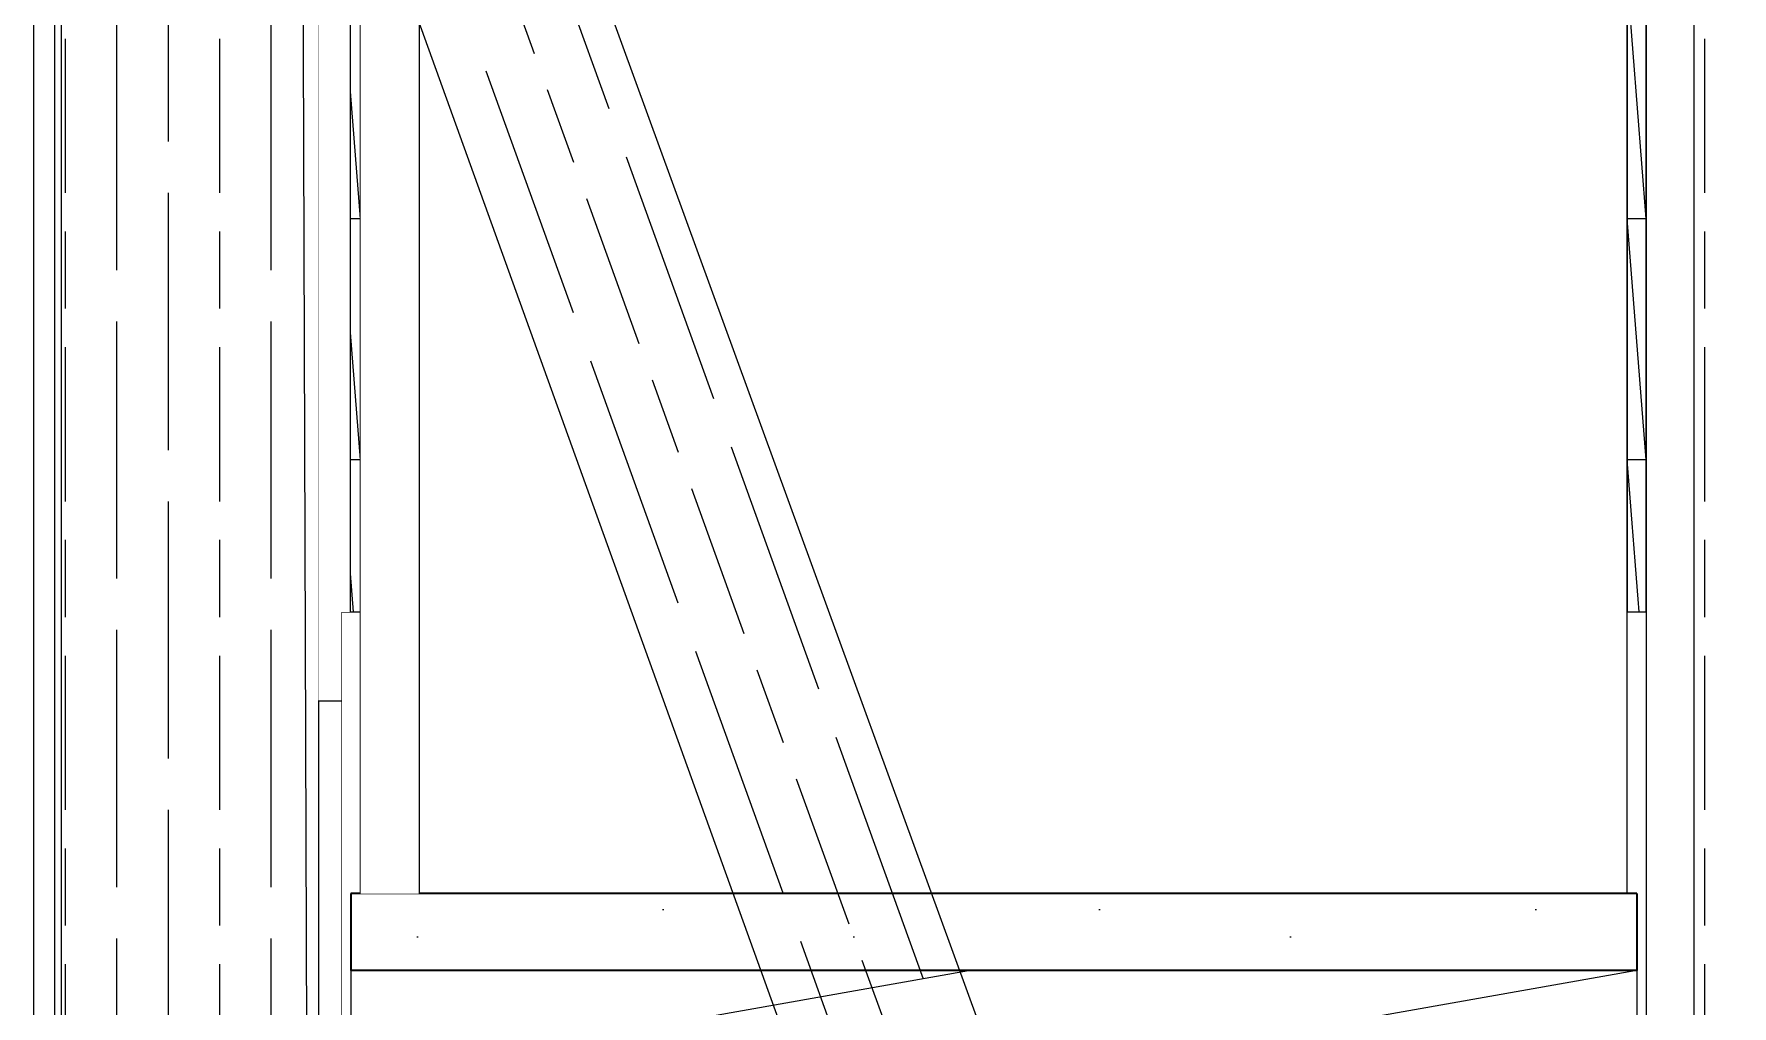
# Model space of a CAD drawing. Header units: metres. Extents: x 0 to 22, y -3 to 11.8.
# Drawn here: x 1.268 to 2.589, y 5.076 to 5.833 of the extents above; entities that cross this region are included whole.
import ezdxf
from ezdxf.enums import TextEntityAlignment as Align

# ---------------------------------------------------------------- set-up
doc = ezdxf.new("R2010")
doc.units = ezdxf.units.M
doc.header["$MEASUREMENT"] = 0
doc.linetypes.add('DASHDOT', pattern=[25.4, 12.7, -6.35, 0, -6.35])
doc.linetypes.add('Xref_Alzado 2$0$Wipeout_Contour', pattern=[1000, 0, -1000])
for name, color, linetype in [('Eje', 5, 'DASHDOT'), ('TEXTO', 7, 'Continuous'), ('Xref_Alzado 2$0$Archicad Windows', 7, 'Continuous'), ('Xref_Alzado 2$0$Estructura - Muros', 7, 'Continuous'), ('Xref_Alzado 2$0$Estructura - Vigas y Pilares', 7, 'Continuous'), ('Xref_Alzado 2$0$Interior - Escaleras', 7, 'Continuous')]:
    doc.layers.add(name, color=color, linetype=linetype)
for name, color, linetype, lineweight in [('Xref_Alzado 2 Est$0$00-MADERA', 42, 'Continuous', 13), ('Xref_Alzado 2$0$Estructura - Muros_Pen_No__1', 7, 'Continuous', 13), ('Xref_Alzado 2$0$Interior - Escaleras_Pen_No__1', 7, 'Continuous', 13), ('Xref_Alzado 2$0$Interior - Escaleras_Pen_No__10', 134, 'Continuous', 18), ('Xref_Alzado 2$0$Interior - Escaleras_Pen_No__7', 7, 'Continuous', 35)]:
    doc.layers.add(name, color=color, linetype=linetype, lineweight=lineweight)
for name, color, linetype, lineweight, true_color in [('Xref_Alzado 2$0$Archicad Windows_Pen_No__81', 7, 'Continuous', 13, 0x6a6a6a), ('Xref_Alzado 2$0$Estructura - Vigas y Pilares_Pen_No__81', 7, 'Continuous', 13, 0x6a6a6a), ('Xref_Alzado 2$0$Interior - Escaleras_Pen_No__81', 7, 'Continuous', 13, 0x6a6a6a)]:
    doc.layers.add(name, color=color, linetype=linetype, lineweight=lineweight, true_color=true_color)
doc.styles.add('Arial', font='arial.ttf')

# ---------------------------------------------------------------- blocks, each defined once
blk = doc.blocks.new('*U16')
at = {"layer": 'Eje', "ltscale": 0.025}
blk.add_lwpolyline([(0, -3.4221), (0, -16.731)], dxfattribs=at)
at = {"layer": 'TEXTO', "color": 7, "ltscale": 0.025, "style": 'Arial', "width": 0.9, "flags": 8}
for tag, p in [('Eje1', (0, -3.0479)), ('Eje2', (0, -17.1052))]:
    blk.add_attdef(tag, text='', height=0.2, dxfattribs=at).set_placement(p, align=Align.MIDDLE_CENTER)
blk = doc.blocks.new('Xref_Alzado 2$0$Section Element_80')
at = {"color": 254, "linetype": 'Xref_Alzado 2$0$Wipeout_Contour', "lineweight": 0, "ltscale": 37746.897887}
blk.add_wipeout([(-9238, 1975), (-9238.1, 1975), (-9238, 1875), (-9238, 1875)], dxfattribs=at).dxf.layer = 'Xref_Alzado 2$0$Interior - Escaleras'
at = {"color": 254, "linetype": 'Xref_Alzado 2$0$Wipeout_Contour', "lineweight": 0, "ltscale": 25252.011156}
blk.add_wipeout([(-8238, 1787.5), (-8238.1, 1787.5), (-8238, 1600)], dxfattribs=at).dxf.layer = 'Xref_Alzado 2$0$Interior - Escaleras'
at = {"color": 254, "linetype": 'Xref_Alzado 2$0$Wipeout_Contour', "lineweight": 0, "ltscale": 28392.18044}
blk.add_wipeout([(-9238.1, 2094.1), (-9238, 1975), (-9238, 2094.1)], dxfattribs=at).dxf.layer = 'Xref_Alzado 2$0$Interior - Escaleras'
at = {"color": 254, "linetype": 'Xref_Alzado 2$0$Wipeout_Contour', "lineweight": 0, "ltscale": 25373.25931}
blk.add_wipeout([(-8238.1, 1975), (-8238, 1787.5), (-8238, 1975)], dxfattribs=at).dxf.layer = 'Xref_Alzado 2$0$Interior - Escaleras'
at = {"color": 254, "linetype": 'Xref_Alzado 2$0$Wipeout_Contour', "lineweight": 0, "ltscale": 25472.107511}
blk.add_wipeout([(-8238.1, 2094.1), (-8238, 1975), (-8238, 2094.1)], dxfattribs=at).dxf.layer = 'Xref_Alzado 2$0$Interior - Escaleras'
at = {"color": 254, "linetype": 'Xref_Alzado 2$0$Wipeout_Contour', "lineweight": 0, "ltscale": 28299.121432}
blk.add_wipeout([(-9238.1, 1975), (-9238.1, 1875), (-9238, 1875)], dxfattribs=at).dxf.layer = 'Xref_Alzado 2$0$Interior - Escaleras'
at = {"color": 254, "linetype": 'Xref_Alzado 2$0$Wipeout_Contour', "lineweight": 0, "ltscale": 25213.170207}
blk.add_wipeout([(-8238.1, 1787.5), (-8238.1, 1600), (-8238, 1600)], dxfattribs=at).dxf.layer = 'Xref_Alzado 2$0$Interior - Escaleras'
at = {"color": 254, "linetype": 'Xref_Alzado 2$0$Wipeout_Contour', "lineweight": 0, "ltscale": 37837.920882}
blk.add_wipeout([(-9238, 1975), (-9238.1, 2094.1), (-9238.1, 2094.1), (-9238.1, 1975)], dxfattribs=at).dxf.layer = 'Xref_Alzado 2$0$Interior - Escaleras'
at = {"color": 254, "linetype": 'Xref_Alzado 2$0$Wipeout_Contour', "lineweight": 0, "ltscale": 25330.418671}
blk.add_wipeout([(-8238.1, 1975), (-8238.1, 1787.5), (-8238, 1787.5)], dxfattribs=at).dxf.layer = 'Xref_Alzado 2$0$Interior - Escaleras'
at = {"color": 254, "linetype": 'Xref_Alzado 2$0$Wipeout_Contour', "lineweight": 0, "ltscale": 33942.520315}
blk.add_wipeout([(-8238, 1975), (-8238.1, 2094.1), (-8238.1, 2094.1), (-8238.1, 1975)], dxfattribs=at).dxf.layer = 'Xref_Alzado 2$0$Interior - Escaleras'
at = {"color": 254, "linetype": 'Xref_Alzado 2$0$Wipeout_Contour', "lineweight": 0, "ltscale": 37768.388429}
blk.add_wipeout([(-9252.9, 1975), (-9245, 1875), (-9238.1, 1875), (-9238.1, 1975)], dxfattribs=at).dxf.layer = 'Xref_Alzado 2$0$Interior - Escaleras'
at = {"color": 254, "linetype": 'Xref_Alzado 2$0$Wipeout_Contour', "lineweight": 0, "ltscale": 28401.583691}
blk.add_wipeout([(-9247.5, 2094.1), (-9238.1, 1975), (-9238.1, 2094.1)], dxfattribs=at).dxf.layer = 'Xref_Alzado 2$0$Interior - Escaleras'
at = {"color": 254, "linetype": 'Xref_Alzado 2$0$Wipeout_Contour', "lineweight": 0, "ltscale": 25387.847405}
blk.add_wipeout([(-8252.9, 1975), (-8238.1, 1787.5), (-8238.1, 1975)], dxfattribs=at).dxf.layer = 'Xref_Alzado 2$0$Interior - Escaleras'
at = {"color": 254, "linetype": 'Xref_Alzado 2$0$Wipeout_Contour', "lineweight": 0, "ltscale": 25481.452328}
blk.add_wipeout([(-8247.5, 2094.1), (-8238.1, 1975), (-8238.1, 2094.1)], dxfattribs=at).dxf.layer = 'Xref_Alzado 2$0$Interior - Escaleras'
at = {"color": 254, "linetype": 'Xref_Alzado 2$0$Wipeout_Contour', "lineweight": 0, "ltscale": 47169.199727}
blk.add_wipeout([(-9252.9, 1975), (-9252.9, 1787.5), (-9245.5, 1787.5), (-9245.5, 1875), (-9245, 1875)], dxfattribs=at).dxf.layer = 'Xref_Alzado 2$0$Interior - Escaleras'
at = {"layer": 'Xref_Alzado 2$0$Interior - Escaleras_Pen_No__10', "color": 134, "linetype": 'Continuous', "lineweight": 18}
blk.add_line((-9245.5, 1815), (-9245.5, 1467), dxfattribs=at)
at = {"layer": 'Xref_Alzado 2$0$Interior - Escaleras_Pen_No__7', "color": 7, "linetype": 'Continuous', "lineweight": 35}
blk.add_line((-9245.5, 1875), (-9245.5, 1815), dxfattribs=at)
at = {"color": 254, "linetype": 'Xref_Alzado 2$0$Wipeout_Contour', "lineweight": 0, "ltscale": 37876.134481}
blk.add_wipeout([(-9238.1, 1975), (-9247.5, 2094.1), (-9252.9, 2094.1), (-9252.9, 1975)], dxfattribs=at).dxf.layer = 'Xref_Alzado 2$0$Interior - Escaleras'
at = {"color": 254, "linetype": 'Xref_Alzado 2$0$Wipeout_Contour', "lineweight": 0, "ltscale": 42271.338216}
blk.add_wipeout([(-8252.9, 1975), (-8252.9, 1875), (-8245.5, 1875), (-8245.5, 1787.5), (-8238.1, 1787.5)], dxfattribs=at).dxf.layer = 'Xref_Alzado 2$0$Interior - Escaleras'
at = {"color": 254, "linetype": 'Xref_Alzado 2$0$Wipeout_Contour', "lineweight": 0, "ltscale": 28238.836185}
blk.add_wipeout([(-9252.9, 1787.5), (-9253, 1787.5), (-9252.9, 1600)], dxfattribs=at).dxf.layer = 'Xref_Alzado 2$0$Interior - Escaleras'
at = {"layer": 'Xref_Alzado 2$0$Interior - Escaleras', "linetype": 'Continuous', "lineweight": 0, "true_color": 0x000000}
h = blk.add_hatch(dxfattribs=at)
h.set_pattern_fill('MADERA', color=18, style=0, pattern_type=2)
h.set_pattern_definition([(10, (0, 0), (-15.6283, 88.6327), [])])
h.paths.add_polyline_path([(-9245.5, 1467), (-8797.5, 1467), (-8245.5, 1467), (-8245.5, 1815), (-9245.5, 1815)])
at = {"layer": 'Xref_Alzado 2$0$Interior - Escaleras_Pen_No__10', "color": 134, "linetype": 'Continuous', "lineweight": 18}
blk.add_line((-8245.5, 1815), (-8245.5, 1467), dxfattribs=at)
at = {"layer": 'Xref_Alzado 2$0$Interior - Escaleras_Pen_No__7', "color": 7, "linetype": 'Continuous', "lineweight": 35}
for p, q in [((-8245.5, 1875), (-8245.5, 1815)), ((-8245.5, 1815), (-9245.5, 1815))]:
    blk.add_line(p, q, dxfattribs=at)
at = {"layer": 'Xref_Alzado 2$0$Interior - Escaleras_Pen_No__81', "color": 251, "linetype": 'Continuous', "lineweight": 13, "true_color": 0x6a6a6a}
for p, q in [((-9238, 1875), (-9238, 1975)), ((-8238, 1600), (-8238, 1787.5))]:
    blk.add_line(p, q, dxfattribs=at)
at = {"color": 254, "linetype": 'Xref_Alzado 2$0$Wipeout_Contour', "lineweight": 0, "ltscale": 37943.970965}
blk.add_wipeout([(-9238, 2212.4), (-9238.1, 2212.4), (-9238, 2094.1), (-9238, 2094.1)], dxfattribs=at).dxf.layer = 'Xref_Alzado 2$0$Interior - Escaleras'
at = {"color": 254, "linetype": 'Xref_Alzado 2$0$Wipeout_Contour', "lineweight": 0, "ltscale": 33980.505759}
blk.add_wipeout([(-8238.1, 1975), (-8247.5, 2094.1), (-8252.9, 2094.1), (-8252.9, 1975)], dxfattribs=at).dxf.layer = 'Xref_Alzado 2$0$Interior - Escaleras'
at = {"color": 254, "linetype": 'Xref_Alzado 2$0$Wipeout_Contour', "lineweight": 0, "ltscale": 28347.313986}
blk.add_wipeout([(-9253, 1975), (-9252.9, 1787.5), (-9252.9, 1975)], dxfattribs=at).dxf.layer = 'Xref_Alzado 2$0$Interior - Escaleras'
at = {"layer": 'Xref_Alzado 2$0$Interior - Escaleras_Pen_No__81', "color": 251, "linetype": 'Continuous', "lineweight": 13, "true_color": 0x6a6a6a}
blk.add_line((-8238, 1787.5), (-8238, 1975), dxfattribs=at)
at = {"color": 254, "linetype": 'Xref_Alzado 2$0$Wipeout_Contour', "lineweight": 0, "ltscale": 28589.203035}
blk.add_wipeout([(-9238, 2399.9), (-9238.1, 2399.9), (-9238, 2212.4)], dxfattribs=at).dxf.layer = 'Xref_Alzado 2$0$Interior - Escaleras'
at = {"color": 254, "linetype": 'Xref_Alzado 2$0$Wipeout_Contour', "lineweight": 0, "ltscale": 34060.566474}
blk.add_wipeout([(-8238, 2212.4), (-8238.1, 2212.4), (-8238, 2094.1), (-8238, 2094.1)], dxfattribs=at).dxf.layer = 'Xref_Alzado 2$0$Interior - Escaleras'
at = {"color": 254, "linetype": 'Xref_Alzado 2$0$Wipeout_Contour', "lineweight": 0, "ltscale": 28435.815331}
blk.add_wipeout([(-9253, 2094.1), (-9252.9, 1975), (-9252.9, 2094.1)], dxfattribs=at).dxf.layer = 'Xref_Alzado 2$0$Interior - Escaleras'
at = {"color": 254, "linetype": 'Xref_Alzado 2$0$Wipeout_Contour', "lineweight": 0, "ltscale": 33898.938918}
blk.add_wipeout([(-8252.9, 1975), (-8253, 1975), (-8252.9, 1875), (-8252.9, 1875)], dxfattribs=at).dxf.layer = 'Xref_Alzado 2$0$Interior - Escaleras'
at = {"color": 254, "linetype": 'Xref_Alzado 2$0$Wipeout_Contour', "lineweight": 0, "ltscale": 28204.011645}
blk.add_wipeout([(-9252.9, 1600), (-9253, 1787.5), (-9253, 1600)], dxfattribs=at).dxf.layer = 'Xref_Alzado 2$0$Interior - Escaleras'
at = {"color": 254, "linetype": 'Xref_Alzado 2$0$Wipeout_Contour', "lineweight": 0, "ltscale": 28732.343869}
blk.add_wipeout([(-9238.1, 2587.4), (-9238, 2399.9), (-9238, 2587.4)], dxfattribs=at).dxf.layer = 'Xref_Alzado 2$0$Interior - Escaleras'
at = {"color": 254, "linetype": 'Xref_Alzado 2$0$Wipeout_Contour', "lineweight": 0, "ltscale": 25691.516154}
blk.add_wipeout([(-8238.1, 2399.9), (-8238, 2212.4), (-8238, 2399.9)], dxfattribs=at).dxf.layer = 'Xref_Alzado 2$0$Interior - Escaleras'
at = {"color": 254, "linetype": 'Xref_Alzado 2$0$Wipeout_Contour', "lineweight": 0, "ltscale": 28443.622704}
blk.add_wipeout([(-9238, 2094.1), (-9238.1, 2212.4), (-9238.1, 2094.1)], dxfattribs=at).dxf.layer = 'Xref_Alzado 2$0$Interior - Escaleras'
at = {"color": 254, "linetype": 'Xref_Alzado 2$0$Wipeout_Contour', "lineweight": 0, "ltscale": 25515.480515}
blk.add_wipeout([(-8253, 2094.1), (-8252.9, 1975), (-8252.9, 2094.1)], dxfattribs=at).dxf.layer = 'Xref_Alzado 2$0$Interior - Escaleras'
at = {"color": 254, "linetype": 'Xref_Alzado 2$0$Wipeout_Contour', "lineweight": 0, "ltscale": 28308.877611}
blk.add_wipeout([(-9253, 1975), (-9253, 1787.5), (-9252.9, 1787.5)], dxfattribs=at).dxf.layer = 'Xref_Alzado 2$0$Interior - Escaleras'
at = {"layer": 'Xref_Alzado 2$0$Interior - Escaleras_Pen_No__81', "color": 251, "linetype": 'Continuous', "lineweight": 13, "true_color": 0x6a6a6a}
blk.add_line((-9253, 1600), (-9253, 1787.5), dxfattribs=at)
at = {"color": 254, "linetype": 'Xref_Alzado 2$0$Wipeout_Contour', "lineweight": 0, "ltscale": 25850.704357}
blk.add_wipeout([(-8238.1, 2587.4), (-8238, 2399.9), (-8238, 2587.4)], dxfattribs=at).dxf.layer = 'Xref_Alzado 2$0$Interior - Escaleras'
at = {"color": 254, "linetype": 'Xref_Alzado 2$0$Wipeout_Contour', "lineweight": 0, "ltscale": 28542.676678}
blk.add_wipeout([(-9238, 2212.4), (-9238.1, 2399.9), (-9238.1, 2212.4)], dxfattribs=at).dxf.layer = 'Xref_Alzado 2$0$Interior - Escaleras'
at = {"color": 254, "linetype": 'Xref_Alzado 2$0$Wipeout_Contour', "lineweight": 0, "ltscale": 25529.531038}
blk.add_wipeout([(-8238, 2094.1), (-8238.1, 2212.4), (-8238.1, 2094.1)], dxfattribs=at).dxf.layer = 'Xref_Alzado 2$0$Interior - Escaleras'
at = {"color": 254, "linetype": 'Xref_Alzado 2$0$Wipeout_Contour', "lineweight": 0, "ltscale": 37896.127105}
blk.add_wipeout([(-9252.9, 1975), (-9253, 2094.1), (-9253, 2094.1), (-9253, 1975)], dxfattribs=at).dxf.layer = 'Xref_Alzado 2$0$Interior - Escaleras'
at = {"color": 254, "linetype": 'Xref_Alzado 2$0$Wipeout_Contour', "lineweight": 0, "ltscale": 25411.986308}
blk.add_wipeout([(-8253, 1975), (-8253, 1875), (-8252.9, 1875)], dxfattribs=at).dxf.layer = 'Xref_Alzado 2$0$Interior - Escaleras'
at = {"layer": 'Xref_Alzado 2$0$Interior - Escaleras', "linetype": 'Continuous', "lineweight": 0, "true_color": 0x000000}
h = blk.add_hatch(dxfattribs=at)
h.set_pattern_fill('HORMIGÓN_ARMADO', color=18, style=0, pattern_type=2)
h.set_pattern_definition([(0, (0, 0), (0, 623.54), [60, -300]), (0, (180, 311.8), (0, 623.54), [60, -300]), (60, (0, 0), (-540, 311.77), [60, -300]), (60, (360, 0), (-540, 311.77), [60, -300]), (120, (60, 0), (540, 311.77), [60, -300]), (120, (420, 0), (540, 311.77), [60, -300]), (0, (0, 60), (0, 120), [0, -120, 0, -180]), (45, (60, 60), (-84.8528, 84.8528), [0, -90, 0, -150])])
h.paths.add_polyline_path([(-8245.5, 1815), (-8245.5, 1875), (-9245.5, 1875), (-9245.5, 1815)])
at = {"layer": 'Xref_Alzado 2$0$Interior - Escaleras_Pen_No__1', "color": 7, "linetype": 'Continuous', "lineweight": 13, "flags": 128}
blk.add_lwpolyline([(-9253, 2894), (-9253, 2893.9), (-9253, 2094.2), (-9253, 2094.1)], dxfattribs=at)
at = {"layer": 'Xref_Alzado 2$0$Interior - Escaleras_Pen_No__7', "color": 7, "linetype": 'Continuous', "lineweight": 35}
blk.add_line((-8245.5, 1875), (-9245.5, 1875), dxfattribs=at)
at = {"layer": 'Xref_Alzado 2$0$Interior - Escaleras_Pen_No__81', "color": 251, "linetype": 'Continuous', "lineweight": 13, "true_color": 0x6a6a6a}
for p, q in [((-9253, 2094.1), (-9253, 2094.2)), ((-9253, 1975), (-9253, 2094.1)), ((-9253, 1787.5), (-9253, 1975))]:
    blk.add_line(p, q, dxfattribs=at)
at = {"color": 254, "linetype": 'Xref_Alzado 2$0$Wipeout_Contour', "lineweight": 0, "ltscale": 28682.353143}
blk.add_wipeout([(-9238.1, 2587.4), (-9238.1, 2399.9), (-9238, 2399.9)], dxfattribs=at).dxf.layer = 'Xref_Alzado 2$0$Interior - Escaleras'
at = {"color": 254, "linetype": 'Xref_Alzado 2$0$Wipeout_Contour', "lineweight": 0, "ltscale": 25639.837443}
blk.add_wipeout([(-8238.1, 2212.4), (-8238, 2212.4), (-8238.1, 2399.9)], dxfattribs=at).dxf.layer = 'Xref_Alzado 2$0$Interior - Escaleras'
at = {"color": 254, "linetype": 'Xref_Alzado 2$0$Wipeout_Contour', "lineweight": 0, "ltscale": 47443.011413}
blk.add_wipeout([(-9245.9, 2212.4), (-9245.9, 2123.9), (-9243.6, 2094.1), (-9238.1, 2094.1), (-9238.1, 2212.4)], dxfattribs=at).dxf.layer = 'Xref_Alzado 2$0$Interior - Escaleras'
at = {"color": 254, "linetype": 'Xref_Alzado 2$0$Wipeout_Contour', "lineweight": 0, "ltscale": 34000.383546}
blk.add_wipeout([(-8252.9, 1975), (-8253, 2094.1), (-8253, 2094.1), (-8253, 1975)], dxfattribs=at).dxf.layer = 'Xref_Alzado 2$0$Interior - Escaleras'
at = {"layer": 'Xref_Alzado 2$0$Interior - Escaleras_Pen_No__81', "color": 251, "linetype": 'Continuous', "lineweight": 13, "true_color": 0x6a6a6a}
blk.add_line((-8253, 1875), (-8253, 1975), dxfattribs=at)
at = {"color": 254, "linetype": 'Xref_Alzado 2$0$Wipeout_Contour', "lineweight": 0, "ltscale": 25795.23432}
blk.add_wipeout([(-8238.1, 2587.4), (-8238.1, 2399.9), (-8238, 2399.9)], dxfattribs=at).dxf.layer = 'Xref_Alzado 2$0$Interior - Escaleras'
at = {"color": 254, "linetype": 'Xref_Alzado 2$0$Wipeout_Contour', "lineweight": 0, "ltscale": 38126.933762}
blk.add_wipeout([(-9245.9, 2311.4), (-9238.1, 2212.4), (-9238.1, 2399.9), (-9245.9, 2399.9)], dxfattribs=at).dxf.layer = 'Xref_Alzado 2$0$Interior - Escaleras'
at = {"color": 254, "linetype": 'Xref_Alzado 2$0$Wipeout_Contour', "lineweight": 0, "ltscale": 34080.413409}
blk.add_wipeout([(-8238.1, 2212.4), (-8252.9, 2212.4), (-8243.6, 2094.1), (-8238.1, 2094.1)], dxfattribs=at).dxf.layer = 'Xref_Alzado 2$0$Interior - Escaleras'
at = {"color": 254, "linetype": 'Xref_Alzado 2$0$Wipeout_Contour', "lineweight": 0, "ltscale": 28444.030216}
blk.add_wipeout([(-9245.9, 2123.9), (-9245.9, 2094.1), (-9243.6, 2094.1)], dxfattribs=at).dxf.layer = 'Xref_Alzado 2$0$Interior - Escaleras'
at = {"layer": 'Xref_Alzado 2$0$Interior - Escaleras_Pen_No__1', "color": 7, "linetype": 'Continuous', "lineweight": 13}
blk.add_line((-9238.1, 2094.1), (-9238.1, 2094.1), dxfattribs=at)
at = {"layer": 'Xref_Alzado 2$0$Interior - Escaleras_Pen_No__1', "color": 7, "linetype": 'Continuous', "lineweight": 13, "flags": 128}
blk.add_lwpolyline([(-9253, 2094.1), (-9253, 2094.1), (-9252.9, 2094.1), (-9247.5, 2094.1), (-9238.1, 2094.1), (-9238, 2094.1)], dxfattribs=at)
at = {"layer": 'Xref_Alzado 2$0$Interior - Escaleras_Pen_No__81', "color": 251, "linetype": 'Continuous', "lineweight": 13, "true_color": 0x6a6a6a}
for p, q in [((-9243.6, 2094.1), (-9245.9, 2123.9)), ((-9238, 2094.1), (-9238, 2094.2)), ((-9238, 1975), (-9238, 2094.1))]:
    blk.add_line(p, q, dxfattribs=at)
at = {"color": 254, "linetype": 'Xref_Alzado 2$0$Wipeout_Contour', "lineweight": 0, "ltscale": 38317.239428}
blk.add_wipeout([(-9245.9, 2498.9), (-9238.1, 2399.9), (-9238.1, 2587.4), (-9245.9, 2587.4)], dxfattribs=at).dxf.layer = 'Xref_Alzado 2$0$Interior - Escaleras'
at = {"color": 254, "linetype": 'Xref_Alzado 2$0$Wipeout_Contour', "lineweight": 0, "ltscale": 25705.919396}
blk.add_wipeout([(-8252.9, 2399.9), (-8238.1, 2212.4), (-8238.1, 2399.9)], dxfattribs=at).dxf.layer = 'Xref_Alzado 2$0$Interior - Escaleras'
at = {"color": 254, "linetype": 'Xref_Alzado 2$0$Wipeout_Contour', "lineweight": 0, "ltscale": 28536.086448}
blk.add_wipeout([(-9245.9, 2311.4), (-9245.9, 2212.4), (-9238.1, 2212.4)], dxfattribs=at).dxf.layer = 'Xref_Alzado 2$0$Interior - Escaleras'
at = {"layer": 'Xref_Alzado 2$0$Interior - Escaleras_Pen_No__81', "color": 251, "linetype": 'Continuous', "lineweight": 13, "true_color": 0x6a6a6a}
for p, q in [((-9238.1, 2212.4), (-9245.9, 2311.4)), ((-9238.1, 2212.4), (-9245.9, 2212.4)), ((-9238.1, 2094.1), (-9238.1, 2212.4)), ((-9238, 2094.1), (-9238.1, 2212.4)), ((-9238, 2212.4), (-9238.1, 2212.4))]:
    blk.add_line(p, q, dxfattribs=at)
at = {"color": 254, "linetype": 'Xref_Alzado 2$0$Wipeout_Contour', "lineweight": 0, "ltscale": 25865.017174}
blk.add_wipeout([(-8252.9, 2587.4), (-8238.1, 2399.9), (-8238.1, 2587.4)], dxfattribs=at).dxf.layer = 'Xref_Alzado 2$0$Interior - Escaleras'
at = {"color": 254, "linetype": 'Xref_Alzado 2$0$Wipeout_Contour', "lineweight": 0, "ltscale": 28674.066479}
blk.add_wipeout([(-9238.1, 2399.9), (-9245.9, 2498.9), (-9245.9, 2399.9)], dxfattribs=at).dxf.layer = 'Xref_Alzado 2$0$Interior - Escaleras'
at = {"color": 254, "linetype": 'Xref_Alzado 2$0$Wipeout_Contour', "lineweight": 0, "ltscale": 25563.529053}
blk.add_wipeout([(-8243.6, 2094.1), (-8252.9, 2212.4), (-8252.9, 2094.1)], dxfattribs=at).dxf.layer = 'Xref_Alzado 2$0$Interior - Escaleras'
at = {"layer": 'Xref_Alzado 2$0$Interior - Escaleras_Pen_No__1', "color": 7, "linetype": 'Continuous', "lineweight": 13}
blk.add_line((-8238.1, 2094.1), (-8238.1, 2094.1), dxfattribs=at)
at = {"layer": 'Xref_Alzado 2$0$Interior - Escaleras_Pen_No__1', "color": 7, "linetype": 'Continuous', "lineweight": 13, "flags": 128}
blk.add_lwpolyline([(-9238, 2094.1), (-9238, 2094.2), (-9238, 2893.9), (-9238, 2894)], dxfattribs=at)
at = {"layer": 'Xref_Alzado 2$0$Interior - Escaleras_Pen_No__81', "color": 251, "linetype": 'Continuous', "lineweight": 13, "true_color": 0x6a6a6a}
for p, q in [((-9238.1, 2399.9), (-9238.1, 2587.4)), ((-9238, 2399.9), (-9238.1, 2587.4)), ((-9238.1, 2399.9), (-9245.9, 2498.9)), ((-9238.1, 2399.9), (-9245.9, 2399.9)), ((-9238.1, 2212.4), (-9238.1, 2399.9)), ((-9238, 2212.4), (-9238.1, 2399.9)), ((-9238, 2399.9), (-9238.1, 2399.9)), ((-8238, 2094.1), (-8238, 2094.2)), ((-8238, 1975), (-8238, 2094.1))]:
    blk.add_line(p, q, dxfattribs=at)
at = {"color": 254, "linetype": 'Xref_Alzado 2$0$Wipeout_Contour', "lineweight": 0, "ltscale": 25668.439178}
blk.add_wipeout([(-8252.9, 2399.9), (-8252.9, 2212.4), (-8238.1, 2212.4)], dxfattribs=at).dxf.layer = 'Xref_Alzado 2$0$Interior - Escaleras'
at = {"layer": 'Xref_Alzado 2$0$Interior - Escaleras_Pen_No__81', "color": 251, "linetype": 'Continuous', "lineweight": 13, "true_color": 0x6a6a6a}
for p in [(-8238.1, 2094.1), (-8238, 2094.1), (-8238, 2212.4)]:
    blk.add_line(p, (-8238.1, 2212.4), dxfattribs=at)
at = {"color": 254, "linetype": 'Xref_Alzado 2$0$Wipeout_Contour', "lineweight": 0, "ltscale": 25823.662209}
blk.add_wipeout([(-8252.9, 2587.4), (-8252.9, 2399.9), (-8238.1, 2399.9)], dxfattribs=at).dxf.layer = 'Xref_Alzado 2$0$Interior - Escaleras'
at = {"color": 254, "linetype": 'Xref_Alzado 2$0$Wipeout_Contour', "lineweight": 0, "ltscale": 34118.231509}
blk.add_wipeout([(-8252.9, 2212.4), (-8253, 2212.4), (-8252.9, 2094.1), (-8252.9, 2094.1)], dxfattribs=at).dxf.layer = 'Xref_Alzado 2$0$Interior - Escaleras'
at = {"layer": 'Xref_Alzado 2$0$Interior - Escaleras_Pen_No__1', "color": 7, "linetype": 'Continuous', "lineweight": 13, "flags": 128}
blk.add_lwpolyline([(-8238, 2094.1), (-8238, 2094.2), (-8238, 2893.9), (-8238, 2894)], dxfattribs=at)
at = {"layer": 'Xref_Alzado 2$0$Interior - Escaleras_Pen_No__81', "color": 251, "linetype": 'Continuous', "lineweight": 13, "true_color": 0x6a6a6a}
for p, q in [((-8238.1, 2399.9), (-8238.1, 2587.4)), ((-8238, 2399.9), (-8238.1, 2587.4)), ((-8238.1, 2212.4), (-8238.1, 2399.9)), ((-8238, 2212.4), (-8238.1, 2399.9)), ((-8238, 2399.9), (-8238.1, 2399.9))]:
    blk.add_line(p, q, dxfattribs=at)
at = {"color": 254, "linetype": 'Xref_Alzado 2$0$Wipeout_Contour', "lineweight": 0, "ltscale": 25734.519654}
blk.add_wipeout([(-8253, 2399.9), (-8252.9, 2212.4), (-8252.9, 2399.9)], dxfattribs=at).dxf.layer = 'Xref_Alzado 2$0$Interior - Escaleras'
at = {"color": 254, "linetype": 'Xref_Alzado 2$0$Wipeout_Contour', "lineweight": 0, "ltscale": 25893.443528}
blk.add_wipeout([(-8253, 2587.4), (-8252.9, 2399.9), (-8252.9, 2587.4)], dxfattribs=at).dxf.layer = 'Xref_Alzado 2$0$Interior - Escaleras'
at = {"color": 254, "linetype": 'Xref_Alzado 2$0$Wipeout_Contour', "lineweight": 0, "ltscale": 25572.805213}
blk.add_wipeout([(-8253, 2212.4), (-8253, 2094.1), (-8252.9, 2094.1)], dxfattribs=at).dxf.layer = 'Xref_Alzado 2$0$Interior - Escaleras'
at = {"layer": 'Xref_Alzado 2$0$Interior - Escaleras_Pen_No__1', "color": 7, "linetype": 'Continuous', "lineweight": 13, "flags": 128}
blk.add_lwpolyline([(-8253, 2094.1), (-8253, 2094.1), (-8252.9, 2094.1), (-8247.5, 2094.1), (-8238.1, 2094.1), (-8238, 2094.1)], dxfattribs=at)
at = {"layer": 'Xref_Alzado 2$0$Interior - Escaleras_Pen_No__81', "color": 251, "linetype": 'Continuous', "lineweight": 13, "true_color": 0x6a6a6a}
for p, q in [((-8253, 2094.1), (-8253, 2094.2)), ((-8253, 1975), (-8253, 2094.1))]:
    blk.add_line(p, q, dxfattribs=at)
at = {"color": 254, "linetype": 'Xref_Alzado 2$0$Wipeout_Contour', "lineweight": 0, "ltscale": 25682.925908}
blk.add_wipeout([(-8253, 2399.9), (-8253, 2212.4), (-8252.9, 2212.4)], dxfattribs=at).dxf.layer = 'Xref_Alzado 2$0$Interior - Escaleras'
at = {"layer": 'Xref_Alzado 2$0$Interior - Escaleras_Pen_No__81', "color": 251, "linetype": 'Continuous', "lineweight": 13, "true_color": 0x6a6a6a}
for p, q in [((-8252.9, 2094.1), (-8253, 2212.4)), ((-8252.9, 2212.4), (-8253, 2212.4)), ((-8252.9, 2094.1), (-8252.9, 2212.4)), ((-8243.6, 2094.1), (-8252.9, 2212.4)), ((-8238.1, 2212.4), (-8252.9, 2212.4))]:
    blk.add_line(p, q, dxfattribs=at)
at = {"color": 254, "linetype": 'Xref_Alzado 2$0$Wipeout_Contour', "lineweight": 0, "ltscale": 25838.063687}
blk.add_wipeout([(-8253, 2587.4), (-8253, 2399.9), (-8252.9, 2399.9)], dxfattribs=at).dxf.layer = 'Xref_Alzado 2$0$Interior - Escaleras'
at = {"layer": 'Xref_Alzado 2$0$Interior - Escaleras_Pen_No__1', "color": 7, "linetype": 'Continuous', "lineweight": 13, "flags": 128}
blk.add_lwpolyline([(-8253, 2894), (-8253, 2893.9), (-8253, 2094.2), (-8253, 2094.1)], dxfattribs=at)
at = {"layer": 'Xref_Alzado 2$0$Interior - Escaleras_Pen_No__81', "color": 251, "linetype": 'Continuous', "lineweight": 13, "true_color": 0x6a6a6a}
for p, q in [((-8252.9, 2399.9), (-8253, 2587.4)), ((-8252.9, 2399.9), (-8252.9, 2587.4)), ((-8238.1, 2399.9), (-8252.9, 2587.4)), ((-8252.9, 2212.4), (-8253, 2399.9)), ((-8252.9, 2399.9), (-8253, 2399.9)), ((-8252.9, 2212.4), (-8252.9, 2399.9)), ((-8238.1, 2212.4), (-8252.9, 2399.9)), ((-8238.1, 2399.9), (-8252.9, 2399.9))]:
    blk.add_line(p, q, dxfattribs=at)
blk = doc.blocks.new('Xref_Alzado 2$0$Section Element_138')
at = {"color": 254, "linetype": 'Xref_Alzado 2$0$Wipeout_Contour', "lineweight": 0, "ltscale": 38852.65159}
blk.add_wipeout([(-9492.1, 3000), (-9492.1, 0), (-9470.9, 0), (-9470.9, 3000)], dxfattribs=at).dxf.layer = 'Xref_Alzado 2$0$Estructura - Vigas y Pilares'
at = {"color": 254, "linetype": 'Xref_Alzado 2$0$Wipeout_Contour', "lineweight": 0, "ltscale": 77039.563509}
blk.add_wipeout([(-9270.9, 2975), (-9245.9, 2975), (-9245.9, 2894), (-9238, 2894), (-9238, 1875), (-9192.1, 1875), (-9192.1, 3000), (-9270.9, 3000)], dxfattribs=at).dxf.layer = 'Xref_Alzado 2$0$Estructura - Vigas y Pilares'
at = {"layer": 'Xref_Alzado 2$0$Estructura - Vigas y Pilares_Pen_No__81', "color": 251, "linetype": 'Continuous', "lineweight": 13, "true_color": 0x6a6a6a}
for p, q in [((-9492.1, 0), (-9492.1, 3000)), ((-9192.1, 1875), (-9192.1, 3000))]:
    blk.add_line(p, q, dxfattribs=at)
at = {"color": 254, "linetype": 'Xref_Alzado 2$0$Wipeout_Contour', "lineweight": 0, "ltscale": 37485.411616}
blk.add_wipeout([(-9253, 2025), (-9270.9, 2025), (-9270.9, 0), (-9253, 0)], dxfattribs=at).dxf.layer = 'Xref_Alzado 2$0$Estructura - Vigas y Pilares'
blk = doc.blocks.new('Xref_Alzado 2$0$Section Element_165')
at = {"color": 254, "linetype": 'Xref_Alzado 2$0$Wipeout_Contour', "lineweight": 0, "ltscale": 38420.785837}
blk.add_wipeout([(-9470.9, 3000), (-9470.9, 0), (-9270.9, 0), (-9270.9, 3000)], dxfattribs=at).dxf.layer = 'Xref_Alzado 2$0$Estructura - Muros'
at = {"layer": 'Xref_Alzado 2$0$Estructura - Muros_Pen_No__1', "color": 7, "linetype": 'Continuous', "lineweight": 13}
for p, q in [((-9470.9, 3000), (-9470.9, 0)), ((-9270.9, 3000), (-9270.9, 0))]:
    blk.add_line(p, q, dxfattribs=at)
blk = doc.blocks.new('Xref_Alzado 2$0$Section Element_166')
at = {"color": 254, "linetype": 'Xref_Alzado 2$0$Wipeout_Contour', "lineweight": 0, "ltscale": 96058.751399}
blk.add_wipeout([(-9270.9, 2925), (-9270.9, 2075), (-9253, 2075), (-9253, 2094.1), (-9245.9, 2094.1), (-9245.9, 2758.8), (-9253, 2758.8), (-9253, 2894), (-9245.9, 2894), (-9245.9, 2925)], dxfattribs=at).dxf.layer = 'Xref_Alzado 2$0$Archicad Windows'
at = {"layer": 'Xref_Alzado 2$0$Archicad Windows_Pen_No__81', "color": 251, "linetype": 'Continuous', "lineweight": 13, "true_color": 0x6a6a6a}
blk.add_line((-9245.9, 2094.1), (-9245.9, 2758.8), dxfattribs=at)
at = {"color": 254, "linetype": 'Xref_Alzado 2$0$Wipeout_Contour', "lineweight": 0, "ltscale": 38868.242843}
blk.add_wipeout([(-9270.9, 2975), (-9270.9, 2925), (-9245.9, 2925), (-9245.9, 2975)], dxfattribs=at).dxf.layer = 'Xref_Alzado 2$0$Archicad Windows'
at = {"color": 254, "linetype": 'Xref_Alzado 2$0$Wipeout_Contour', "lineweight": 0, "ltscale": 37944.571212}
blk.add_wipeout([(-9270.9, 2075), (-9270.9, 2025), (-9253, 2025), (-9253, 2075)], dxfattribs=at).dxf.layer = 'Xref_Alzado 2$0$Archicad Windows'
at = {"layer": 'Xref_Alzado 2$0$Archicad Windows_Pen_No__81', "color": 251, "linetype": 'Continuous', "lineweight": 13, "true_color": 0x6a6a6a}
for p, q in [((-9270.9, 2975), (-9245.9, 2975)), ((-9245.9, 2925), (-9245.9, 2975)), ((-9245.9, 2894), (-9245.9, 2925)), ((-9270.9, 2025), (-9253, 2025))]:
    blk.add_line(p, q, dxfattribs=at)
blk = doc.blocks.new('Xref_Alzado 2')
at = {"layer": 'Xref_Alzado 2$0$Interior - Escaleras', "lineweight": 0, "xscale": 0.001, "yscale": 0.001, "zscale": 0.001}
blk.add_blockref('Xref_Alzado 2$0$Section Element_80', (10.7602, 3.289), dxfattribs=at)
at = {"layer": 'Xref_Alzado 2$0$Estructura - Vigas y Pilares', "lineweight": 0, "xscale": 0.001, "yscale": 0.001, "zscale": 0.001}
blk.add_blockref('Xref_Alzado 2$0$Section Element_138', (10.7602, 3.289), dxfattribs=at)
at = {"layer": 'Xref_Alzado 2$0$Estructura - Muros', "lineweight": 0, "xscale": 0.001, "yscale": 0.001, "zscale": 0.001}
blk.add_blockref('Xref_Alzado 2$0$Section Element_165', (10.7602, 3.289), dxfattribs=at)
at = {"layer": 'Xref_Alzado 2$0$Archicad Windows', "lineweight": 0, "xscale": 0.001, "yscale": 0.001, "zscale": 0.001}
blk.add_blockref('Xref_Alzado 2$0$Section Element_166', (10.7602, 3.289), dxfattribs=at)
blk = doc.blocks.new('Xref_Alzado 2 Est')
at = {"layer": 'Xref_Alzado 2 Est$0$00-MADERA'}
h = blk.add_hatch(dxfattribs=at)
h.set_pattern_fill('GOST_WOOD', color=256, scale=0.02)
h.set_pattern_definition([(90, (2.40757, -0.01105), (0.12, -7e-18), [0.2, -0.04]), (90, (2.44757, -0.05105), (0.12, -7e-18), [0.12, -0.03, 0.06, -0.03]), (90, (2.48757, -0.11105), (0.12, -7e-18), [0.2, -0.04])])
h.paths.add_polyline_path([(2.7001, 8.744), (2.5592, 8.744), (2.5592, 3.289), (2.7114, 3.289)])
h = blk.add_hatch(dxfattribs=at)
h.set_pattern_fill('GOST_WOOD', color=256, scale=0.02)
h.set_pattern_definition([(90, (1.13257, -0.01105), (0.12, -7e-18), [0.2, -0.04]), (90, (1.17257, -0.05105), (0.12, -7e-18), [0.12, -0.03, 0.06, -0.03]), (90, (1.21257, -0.11105), (0.12, -7e-18), [0.2, -0.04])])
h.paths.add_polyline_path([(1.4751, 6.589), (1.2842, 6.589), (1.2842, 3.289), (1.4864, 3.289)])
h = blk.add_hatch(dxfattribs=at)
h.set_pattern_fill('GOST_WOOD', color=256, scale=0.02, angle=19.8686)
h.set_pattern_definition([(109.8686, (3.41954, 0.11687), (0.112857, 0.0407838), [0.2, -0.04]), (109.8686, (3.47075, 0.09284), (0.112857, 0.0407838), [0.12, -0.03, 0.06, -0.03]), (109.8686, (3.52876, 0.05001), (0.112857, 0.0407838), [0.2, -0.04])])
h.paths.add_polyline_path([(1.4751, 6.2888), (1.4768, 6.094), (2.4876, 3.289), (2.5592, 3.289), (2.5592, 3.5372), (1.5565, 6.2888)])
for points in [[(2.5592, 3.289), (2.7114, 3.289), (2.7001, 8.744), (2.5592, 8.744)], [(1.2842, 3.289), (1.4864, 3.289), (1.4751, 6.589), (1.2842, 6.589)], [(2.4876, 3.289), (2.5592, 3.289), (2.5592, 3.5372), (1.5565, 6.2888), (1.4751, 6.2888), (1.4768, 6.094)]]:
    blk.add_lwpolyline(points, close=True, dxfattribs=at)

msp = doc.modelspace()

# ---------------------------------------------------------------- block references
at = {"ltscale": 0.025}
msp.add_blockref('*U16', (1.3816, 14.5155), dxfattribs=at)

# ---------------------------------------------------------------- next in the draw order: block references
msp.add_blockref('Xref_Alzado 2', (0, 0))

# ---------------------------------------------------------------- next in the draw order: block references
msp.add_blockref('Xref_Alzado 2 Est', (0, 0))

doc.saveas('drawing.dxf')
